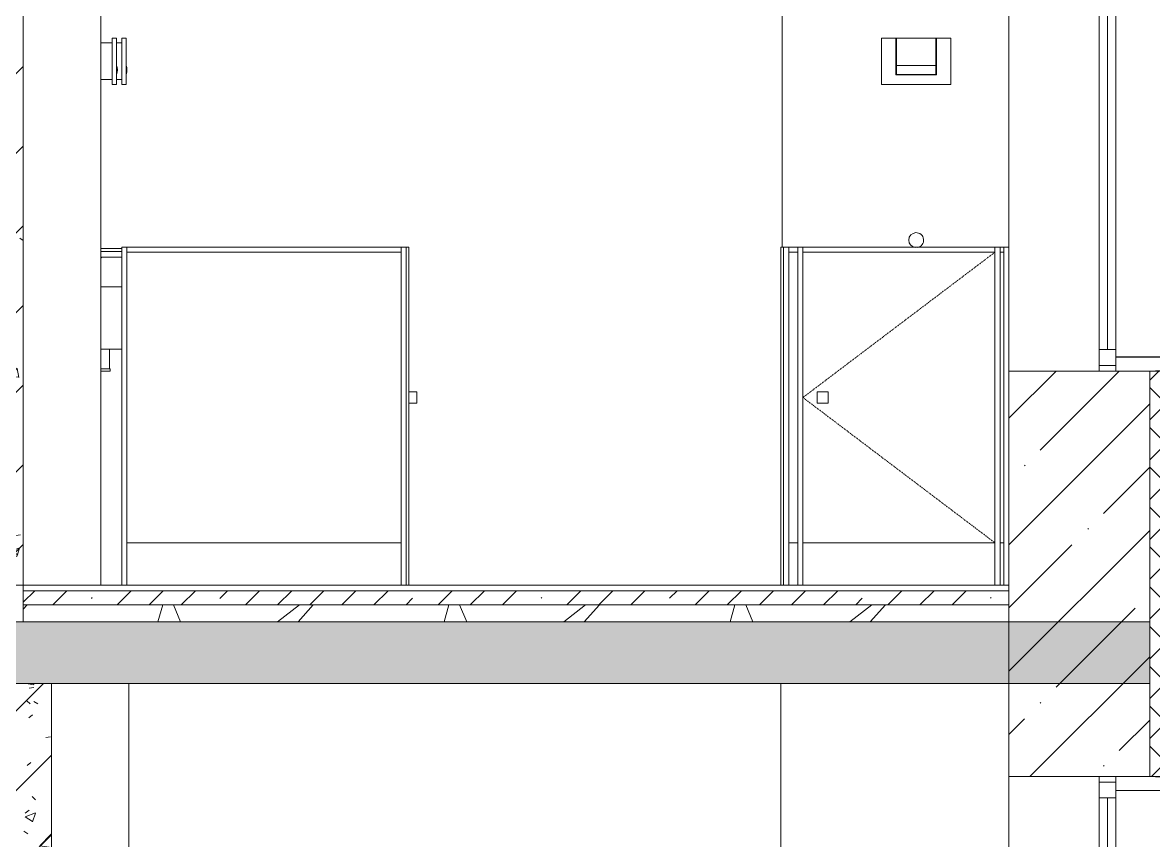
# Model space of a CAD drawing. Header units: millimetres. Extents: x -515342 to 330399, y -224905 to 507333.
# Drawn here: x 186083 to 190099, y 97175 to 100079 of the extents above; entities that cross this region are included whole.
import ezdxf

# ---------------------------------------------------------------- set-up
doc = ezdxf.new("R2010")
doc.units = ezdxf.units.MM
doc.linetypes.add('ASVP_Невидимые', pattern=[5, 3, -2])
doc.layers.get('0').update_dxf_attribs({"lineweight": 0})
for name, color, linetype, lineweight in [('_ Окна', 7, 'Continuous', 0), ('Витраж', 7, 'Continuous', 0), ('Линии', 7, 'Continuous', 0), ('Обобщенные модели', 7, 'Continuous', 0), ('Окна', 7, 'Continuous', 0), ('Отметки', 7, 'Continuous', 0), ('Панели витража', 7, 'Continuous', 0), ('Перекрытие', 7, 'Continuous', 0), ('Сантехника', 7, 'Continuous', 0), ('Стены внутренние', 7, 'Continuous', 0), ('Стены наружные', 7, 'Continuous', 0), ('Стены несущие', 7, 'Continuous', 0), ('Стены отделка', 7, 'Continuous', 0), ('Стены перегородки', 7, 'Continuous', 0)]:
    doc.layers.add(name, color=color, linetype=linetype, lineweight=lineweight)
pattern_1 = [(45, (136801.12, 95610.5), (-141.42136, 141.42136), [])]
pattern_2 = [(50, (136801.12, 95610.5), (364.368, -31.8783), [38.1, -419.1]), (355, (136801.12, 95610.5), (-70.4859, 382.1133), [30.48, -335.28]), (100.451, (136831.5, 95607.84), (293.885, 350.2334), [32.38, -356.18]), (46.184, (136801.12, 95712.1), (542.1585, -84.086), [57.15, -628.65]), (96.636, (136846.3, 95705.1), (474.805, 494.8554), [48.57, -534.27]), (351.184, (136801.1, 95712.1), (474.81, 494.85), [45.72, -502.92]), (21, (136851.92, 95686.7), (303.2285, -204.5305), [38.1, -419.1]), (326, (136851.92, 95686.7), (123.604, 368.376), [30.48, -335.28]), (71.451, (136877.2, 95669.65), (426.8341, 163.8427), [32.38, -356.18]), (37.5, (136801.12, 95610.49), (6.17665, 169.11015), [16.764, -314.452, 16.764, -323.596, -336.55]), (37.5, (136801.12, 95610.49), (6.17665, 169.11015), [-671.576, 16.764, -319.786]), (7.5, (136801.12, 95610.5), (133.6389, 200.3615), [16.764, -177.292, 16.764, -306.832, -128.27]), (7.5, (136801.12, 95610.5), (133.6389, 200.3615), [-517.652, 16.764, -111.506]), (327.5, (136687.84, 95610.49), (271.18182, -11.45836), [16.764, -110.236, 16.764, -379.476, -525.78]), (327.5, (136687.84, 95610.49), (271.18182, -11.45836), [-523.24, 16.764, -509.016]), (317.5, (136637.04, 95610.5), (296.2585, 50.8528), [16.764, -148.336, 16.764, -246.38, -373.38]), (317.5, (136637.04, 95610.5), (296.2585, 50.8528), [-428.244, 16.764, -356.616])]

# ---------------------------------------------------------------- blocks, each defined once
blk = doc.blocks.new('Окно_ПВХ_2Створки_1Фрамуга-верх - АР_Окно_ОП_1820_h_х11700_2ст1фр-в-9696407-О_АР_П_Разрез 1-1')
at = {"layer": '_ Окна'}
for p, q in [((101755, 2544), (101755, 2620)), ((101755, 2620), (101815, 2620)), ((101815, 2620), (101815, 2544)), ((101815, 2600), (101755, 2600)), ((101815, 2544), (101755, 2544)), ((101785, 2544), (101785, 2318)), ((101755, 2318), (101755, 2242)), ((101815, 2318), (101755, 2318)), ((101815, 2242), (101815, 2318)), ((101755, 2242), (101815, 2242)), ((101785, 2242), (101785, 836)), ((101755, 760), (101755, 836)), ((101755, 836), (101815, 836)), ((101815, 836), (101815, 760)), ((101815, 780), (101755, 780)), ((101815, 760), (101755, 760))]:
    blk.add_line(p, q, dxfattribs=at)
at = {"layer": 'Окна', "color": 253, "true_color": 0xaaaaaa}
for p, q in [((101755, 2544), (101755, 2620)), ((101755, 2620), (101815, 2620)), ((101815, 2620), (101815, 2544)), ((101755, 2544), (101755, 2318)), ((101815, 2318), (101815, 2544)), ((101755, 2242), (101755, 2318)), ((101815, 2318), (101815, 2242)), ((101755, 2242), (101755, 836)), ((101815, 836), (101815, 2242)), ((101755, 760), (101755, 836)), ((101815, 836), (101815, 760)), ((101815, 760), (101755, 760))]:
    blk.add_line(p, q, dxfattribs=at)
blk = doc.blocks.new('Прямоугольный импост - АР_Откос_Металлический_50х330 Коричневый Правый-V92-О_АР_П_Разрез 1-1')
at = {"layer": 'Витраж', "lineweight": 18}
for p, q in [((102145, 9370), (101955, 9370)), ((101955, 9370), (101955, 9369)), ((101955, 9369), (102144, 9369)), ((102144, 9369), (102144, 9321)), ((102145, 9320), (102145, 9370)), ((102144, 9321), (101815, 9321)), ((101815, 9320), (102145, 9320))]:
    blk.add_line(p, q, dxfattribs=at)
blk = doc.blocks.new('Прямоугольный импост - АР_Откос_Металлический_50х330 Белый Левый-V91-О_АР_П_Разрез 1-1')
at = {"layer": 'Витраж', "lineweight": 18}
for p, q in [((102145, 810), (101815, 810)), ((101815, 809), (102144, 809)), ((102144, 809), (102144, 761)), ((102145, 760), (102145, 810)), ((102144, 761), (101955, 761)), ((101955, 761), (101955, 760)), ((101955, 760), (102145, 760))]:
    blk.add_line(p, q, dxfattribs=at)
blk = doc.blocks.new('СД_Люблино_Фасады_rvt-1-О_АР_П_Разрез 1-1')
at = {"layer": 'Стены внутренние'}
h = blk.add_hatch(dxfattribs=at)
h.set_pattern_fill('FP_1', color=256, style=0, pattern_type=2)
h.set_pattern_definition([(45, (48650.6, 7579.1), (-224.5064, 224.5064), []), (45, (48875.1, 7579.1), (-224.5064, 224.5064), [396.875, -79.375, 3.353, -76.022])])
h.paths.add_polyline_path([(101581.7, -3570), (101935, -3570), (101935, 760), (101435, 760), (101435, -3570)])
h.paths.add_polyline_path([(101435, 2620), (101935, 2620), (101935, 4160), (101435, 4160), (101435, 3450.6)])
h.paths.add_polyline_path([(101435, 6020), (101935, 6020), (101935, 7510), (101435, 7510), (101435, 6404.6)])
h.paths.add_polyline_path([(101435, 9370), (101935, 9370), (101935, 10810), (101435, 10810), (101435, 10097.1)])
h.paths.add_polyline_path([(101435, 12670), (101935, 12670), (101935, 13840), (101435, 13840), (101435, 13051.1)])
at = {"layer": 'Стены наружные'}
h = blk.add_hatch(dxfattribs=at)
h.set_pattern_fill('FP_4', color=256, style=0, pattern_type=2)
h.set_pattern_definition([(45, (48650.59, 7579.1), (-70.71068, 70.71068), []), (135, (48650.59, 7579.1), (-70.71068, -70.71068), [])])
h.paths.add_polyline_path([(101996.1, 200), (102035, 200), (102035, 760), (101935, 760), (101935, 200)])
h.paths.add_polyline_path([(102035, 2620), (102035, 4160), (101935, 4160), (101935, 2620)])
h.paths.add_polyline_path([(102035, 6020), (102035, 7510), (101935, 7510), (101935, 6020)])
h.paths.add_polyline_path([(102035, 9370), (102035, 10810), (101935, 10810), (101935, 9370)])
h.paths.add_polyline_path([(101935, 12670), (102035, 12670), (102035, 14250), (101935, 14250), (101935, 13051.1)])
at = {"layer": 'Стены внутренние'}
for p, q in [((101435, 10810), (101435, 12670)), ((101435, 7510), (101435, 9370))]:
    blk.add_line(p, q, dxfattribs=at)
at = {"layer": 'Стены несущие'}
for p, q in [((101435, 10810), (101435, 9370)), ((101755, 10810), (101435, 10810)), ((101935, 10810), (101815, 10810)), ((101935, 9370), (101935, 10810)), ((101935, 10810), (101935, 9370)), ((101435, 9370), (101755, 9370)), ((101815, 9370), (101935, 9370))]:
    blk.add_line(p, q, dxfattribs=at)
at = {"layer": 'Стены отделка', "lineweight": 9}
for p, q in [((102035, 10810), (101935, 10810)), ((101935, 9370), (102035, 9370))]:
    blk.add_line(p, q, dxfattribs=at)
at = {"layer": 'Витраж', "lineweight": 9}
for name, p in [('Прямоугольный импост - АР_Откос_Металлический_50х330 Белый Левый-V91-О_АР_П_Разрез 1-1', (0, 10050)), ('Прямоугольный импост - АР_Откос_Металлический_50х330 Коричневый Правый-V92-О_АР_П_Разрез 1-1', (0, 0))]:
    blk.add_blockref(name, p, dxfattribs=at)
at = {"layer": 'Окна', "lineweight": 9}
for p in [(0, 10050), (0, 6750)]:
    blk.add_blockref('Окно_ПВХ_2Створки_1Фрамуга-верх - АР_Окно_ОП_1820_h_х11700_2ст1фр-в-9696407-О_АР_П_Разрез 1-1', p, dxfattribs=at)
blk = doc.blocks.new('Прямоугольный импост - ASVP_ПерегородкаСантехническая_Профиль_18х19мм-9051963-О_АР_П_Разрез 1-1')
at = {"layer": 'Витраж'}
for p, q in [((99295, 7950), (99304.5, 7950)), ((99304.5, 7950), (99304.5, 6750))]:
    blk.add_line(p, q, dxfattribs=at)
blk = doc.blocks.new('ASVP_ПерегородкаСантехническая_Дверь - ASVP_ДверьСантехническая_Л-8882368-О_АР_П_Разрез 1-1')
at = {"layer": 'Панели витража'}
for p, q in [((99333, 7436), (99304.5, 7436)), ((99333, 7436), (99333, 7396)), ((99333, 7396), (99304.5, 7396))]:
    blk.add_line(p, q, dxfattribs=at)
blk = doc.blocks.new('ВК_01_Инсталляция с унитазом Geberit - 400_74_Geberit_Duofix_H112_Sigma_12_cm_ready_for_support_handles-V198-О_АР_П_Разрез 1-1')
at = {"layer": 'Сантехника', "lineweight": 18}
for p, q in [((98266.6, 11975), (98285, 11975)), ((98285, 11828), (98285, 11992)), ((98300, 11992), (98285, 11992)), ((98300, 11992), (98300, 11828)), ((98285, 11845), (98266.6, 11845)), ((98300, 11828), (98285, 11828)), ((98241.5, 10888.1), (98241.5, 10818)), ((98210, 10818), (98243.5, 10818)), ((98243.5, 10810), (98210, 10810)), ((98243.5, 10818), (98243.5, 10810))]:
    blk.add_line(p, q, dxfattribs=at)
blk.add_arc((98257.4, 11879.3), 45.6, 339.0894, 20.9106, dxfattribs=at)
blk = doc.blocks.new('ВК_01_Инсталляция с унитазом Geberit - 400_74_Geberit_Duofix_H112_Sigma_12_cm_ready_for_support_handles-V199-О_АР_П_Разрез 1-1')
at = {"layer": 'Обобщенные модели'}
blk.add_arc((98216.7, 11208.1), 6.58, 114.4667, 180, dxfattribs=at)
blk = doc.blocks.new('ВК_01_Инсталляция с унитазом Geberit - 400_74_Geberit_Duofix_H112_Sigma_12_cm_ready_for_support_handles-V200-О_АР_П_Разрез 1-1')
at = {"layer": 'Обобщенные модели'}
for p, q in [((98210.1, 11208.1), (98210.1, 10888.1)), ((98285, 11214.1), (98214, 11214.1)), ((98210.1, 11109.1), (98285, 11109.1)), ((98210.1, 10888.1), (98285, 10888.1))]:
    blk.add_line(p, q, dxfattribs=at)
blk.add_arc((98216.7, 11208.1), 6.58, 114.4667, 180, dxfattribs=at)
at = {"layer": 'Сантехника', "lineweight": 18}
for p, q in [((98210, 11975), (98251, 11975)), ((98251, 11828), (98251, 11992)), ((98266, 11992), (98251, 11992)), ((98266, 11992), (98266, 11828)), ((98251, 11845), (98210, 11845)), ((98266, 11828), (98251, 11828)), ((98285, 11245), (98210, 11245)), ((98210, 11235), (98285, 11235))]:
    blk.add_line(p, q, dxfattribs=at)
blk.add_arc((98223.4, 11879.3), 45.6, 339.0894, 20.9106, dxfattribs=at)
blk = doc.blocks.new('ASVP_ПерегородкаСантехническая_Панель - ASVP_ПанельСантехническая_ЛДСП16мм-V201-О_АР_П_Разрез 1-1')
at = {"layer": 'Панели витража'}
for p, q in [((98303, 11250), (99277, 11250)), ((98303, 11250), (98303, 11232)), ((99277, 11232), (99277, 11250)), ((99277, 11232), (98303, 11232)), ((99277, 10200), (98303, 10200))]:
    blk.add_line(p, q, dxfattribs=at)
blk = doc.blocks.new('Прямоугольный импост - ASVP_ПерегородкаСантехническая_Профиль_18х19мм-8833908-О_АР_П_Разрез 1-1')
at = {"layer": 'Витраж'}
for p, q in [((99277, 7950), (99295, 7950)), ((99277, 7950), (99277, 6750)), ((99295, 6750), (99295, 7950))]:
    blk.add_line(p, q, dxfattribs=at)
blk = doc.blocks.new('Прямоугольный импост - ASVP_ПерегородкаСантехническая_Профиль_18х19мм-8833909-О_АР_П_Разрез 1-1')
at = {"layer": 'Витраж'}
for p, q in [((98285, 7950), (98303, 7950)), ((98285, 7950), (98285, 6750)), ((98303, 6750), (98303, 7950))]:
    blk.add_line(p, q, dxfattribs=at)
blk = doc.blocks.new('ASVP_ПерегородкаСантехническая_Панель - ASVP_ПанельСантехническая_ЛДСП16мм-9055778-О_АР_П_Разрез 1-1')
at = {"layer": 'Панели витража'}
for p, q in [((101403.5, 7950), (101417, 7950)), ((101403.5, 7950), (101403.5, 7932)), ((101417, 7932), (101403.5, 7932)), ((101417, 7950), (101417, 7932)), ((101417, 6900), (101403.5, 6900))]:
    blk.add_line(p, q, dxfattribs=at)
blk = doc.blocks.new('Прямоугольный импост - ASVP_ПерегородкаСантехническая_Профиль_18х19мм-V190-О_АР_П_Разрез 1-1')
at = {"layer": 'Витраж'}
for p, q in [((100635, 7950), (100653, 7950)), ((100635, 7950), (100635, 6750)), ((100653, 7950), (100653, 6750))]:
    blk.add_line(p, q, dxfattribs=at)
blk = doc.blocks.new('Прямоугольный импост - ASVP_ПерегородкаСантехническая_Профиль_18х19мм-9051964-О_АР_П_Разрез 1-1')
at = {"layer": 'Витраж'}
for p, q in [((101417, 7950), (101435, 7950)), ((101417, 6750), (101417, 7950))]:
    blk.add_line(p, q, dxfattribs=at)
blk = doc.blocks.new('ASVP_ПерегородкаСантехническая_Панель - ASVP_ПанельСантехническая_ЛДСП16мм-10231037-О_АР_П_Разрез 1-1')
at = {"layer": 'Панели витража'}
for p, q in [((100653, 7950), (100685.5, 7950)), ((100653, 7950), (100653, 7932)), ((100685.5, 7932), (100653, 7932)), ((100685.5, 7950), (100685.5, 7932)), ((100685.5, 6900), (100653, 6900))]:
    blk.add_line(p, q, dxfattribs=at)
blk = doc.blocks.new('Прямоугольный импост - ASVP_ПерегородкаСантехническая_Профиль_18х19мм-8960592-О_АР_П_Разрез 1-1')
at = {"layer": 'Витраж'}
for p, q in [((100685.5, 7950), (100703.5, 7950)), ((100685.5, 7950), (100685.5, 6750)), ((100703.5, 7950), (100703.5, 6750))]:
    blk.add_line(p, q, dxfattribs=at)
blk = doc.blocks.new('ASVP_ПерегородкаСантехническая_Дверь - ASVP_ДверьСантехническая_Л-V191-О_АР_П_Разрез 1-1')
at = {"layer": 'Панели витража'}
for p, q in [((100703.5, 7950), (101385.5, 7950)), ((100703.5, 7950), (100703.5, 7932)), ((101385.5, 7932), (100703.5, 7932)), ((101385.5, 7932), (101385.5, 7950)), ((100793.5, 7436), (100753.5, 7436)), ((100753.5, 7436), (100753.5, 7396)), ((100793.5, 7396), (100793.5, 7436)), ((100753.5, 7396), (100793.5, 7396)), ((101385.5, 6900), (100703.5, 6900))]:
    blk.add_line(p, q, dxfattribs=at)
at = {"layer": 'Панели витража', "linetype": 'ASVP_Невидимые'}
for p, q in [((101385.5, 7932), (100703.5, 7416)), ((100703.5, 7416), (101385.5, 6900))]:
    blk.add_line(p, q, dxfattribs=at)
blk = doc.blocks.new('Прямоугольный импост - ASVP_ПерегородкаСантехническая_Профиль_18х19мм-V192-О_АР_П_Разрез 1-1')
at = {"layer": 'Витраж'}
for p, q in [((100625.5, 7950), (100635, 7950)), ((100625.5, 6750), (100625.5, 7950))]:
    blk.add_line(p, q, dxfattribs=at)
blk = doc.blocks.new('ВК_01_Инсталляция с унитазом Geberit - 400_74_Geberit_Duofix_H112_Sigma_12_cm_ready_for_support_handles-10223158-О_АР_П_Разрез 1-1')
at = {"layer": 'Сантехника', "lineweight": 18}
for p, q in [((101228.7, 8692), (100982.7, 8692)), ((100982.7, 8692), (100982.7, 8528)), ((101034, 8561.5), (101034, 8691.7)), ((101034, 8691.7), (101035.5, 8691.7)), ((101035.5, 8691.7), (101035.5, 8595.5)), ((101176, 8595.5), (101176, 8691.7)), ((101176, 8691.7), (101177.5, 8691.7)), ((101177.5, 8691.7), (101177.5, 8561.5)), ((101228.7, 8528), (101228.7, 8692)), ((101035.5, 8595.5), (101176, 8595.5)), ((101035.5, 8563), (101035.5, 8595.5)), ((101176, 8595.5), (101176, 8563)), ((101177.5, 8561.5), (101034, 8561.5)), ((101176, 8563), (101035.5, 8563)), ((100982.7, 8528), (101228.7, 8528))]:
    blk.add_line(p, q, dxfattribs=at)
at = {"layer": 'Сантехника'}
for start, end in [(278.6966, 180), (180, 261.3034)]:
    blk.add_arc((101105.7, 7975), 26.5, start, end, dxfattribs=at)

msp = doc.modelspace()

# ---------------------------------------------------------------- hatches: boundary and pattern name
at = {"layer": 'Перекрытие'}
h = msp.add_hatch(dxfattribs=at)
h.set_pattern_fill('FP_19', color=256, style=0, pattern_type=2)
h.set_pattern_definition([(45, (136801.12, 95610.5), (-114.04925, 114.04925), []), (45, (136915.17, 95610.5), (-114.04925, 114.04925), [201.613, -40.323, 3.353, -36.97])])
h.paths.add_polyline_path([(188903.4654, 98011.3929), (189585.5296, 98011.3929), (189585.5296, 98061.3929), (186085.5296, 98061.3929), (186085.5296, 98011.3929), (188489.0822, 98011.3929)])
h = msp.add_hatch(dxfattribs=at)
h.set_pattern_fill('FP_23', color=256, style=0, pattern_type=2)
h.set_pattern_definition([(228.013, (137532.64, 96626.49), (-8127.96659, -9144.02968), [136.689, -13532.193]), (184.97, (137441.203, 96524.893), (12191.995474, 1016.05502), [234.562, -23221.62]), (132.51, (137207.52, 96504.57), (10159.91241, -11176.07977), [165.393, -16373.889]), (267.274, (136811.283, 96250.573), (1015.889526, 20320.005773), [213.602, -21146.575]), (292.834, (136801.123, 96037.213), (-5080.074175, 12191.970117), [209.453, -20735.923]), (357.274, (136882.403, 95844.173), (-20320.005773, 1015.889526), [213.602, -21146.575]), (37.694, (137095.763, 95834.013), (-13208.042725, -10159.944606), [282.477, -27965.247]), (72.255, (137319.283, 96006.733), (7112.12749, 22351.9589), [266.688, -26402.102]), (121.43, (137400.563, 96260.733), (-8128.10005, 13207.93827), [214.325, -21218.218]), (175.236, (137288.8, 96443.61), (11175.99406, -1016.06972), [244.685, -11989.575]), (222.397, (137044.963, 96463.933), (-12192.085586, -11175.907293), [316.431, -31326.709]), (138.814, (137817.12, 96240.41), (-7111.99222, 6096.00977), [108.002, -10692.226]), (171.469, (137735.843, 96311.533), (13207.991535, -2032.054043), [205.473, -20341.855]), (225, (137532.64, 96342), (1e-13, -1016.001), [143.684, -1293.157]), (203.199, (137461.52, 96463.93), (5079.98556, 2032.0367), [77.377, -7660.249]), (291.801, (137390.4, 96433.45), (-1015.9787, 3048.0072), [109.426, -5361.901]), (30.964, (137431.04, 96331.85), (3047.9913, 2032.0134), [177.728, -5746.519]), (161.565, (137583.44, 96423.3), (2031.999, -1016.0024), [128.515, -3084.36]), (16.39, (136801.12, 96433.453), (10159.97517, 3048.081194), [180.035, -17823.531]), (70.346, (136973.84, 96484.25), (-4064.03389, -11175.98797), [151.04, -14952.887]), (293.199, (137583.44, 96626.49), (-2032.0367, 5079.98556), [154.752, -7582.873]), (343.61, (137644.4, 96484.253), (-10159.97517, 3048.081194), [180.035, -17823.531]), (339.444, (136801.12, 95803.53), (-5080.00148, 2031.99615), [173.614, -8507.094]), (294.775, (136963.68, 95742.57), (-5079.97321, 11176.01259), [145.469, -14401.437]), (66.801, (137593.6, 95610.49), (2032.0367, 5079.98556), [154.752, -7582.873]), (17.354, (137654.56, 95752.73), (-13208.00149, -4063.99474), [170.313, -16860.951]), (69.444, (137095.76, 95610.49), (-2031.99615, -5080.00148), [86.807, -8593.901]), (101.31, (137532.64, 95610.5), (-1016.0048, 4063.99894), [51.806, -5128.797]), (165.964, (137522.48, 95661.3), (3048.0036, -1015.9877), [209.453, -3979.621]), (186.009, (137319.28, 95712.093), (10159.99987, 1015.999794), [194.107, -19216.546]), (303.69, (137431.04, 96240.4), (-1015.9976, 2032.0017), [146.53, -3516.71]), (353.157, (137512.323, 96118.493), (17271.99206, -2032.068835), [255.823, -25326.404]), (60.945, (137766.32, 96088.01), (-4064.04974, -7111.97225), [104.603, -10355.757]), (90, (137817.1, 96179.5), (-1016, 1016), [60.96, -955.04]), (120.256, (137298.96, 95742.57), (4063.94492, -7112.03103), [141.147, -13973.576]), (48.013, (137227.84, 95864.49), (8127.96659, 9144.02968), [273.377, -13395.505]), (0, (137410.7, 96067.7), (1016, 1016), [264.16, -751.84]), (325.305, (137674.88, 96067.69), (-10160.01873, 7111.97318), [160.644, -15903.726]), (254.055, (137806.96, 95976.25), (-1015.97128, -4064.0072), [147.932, -7248.66]), (207.646, (137766.323, 95834.013), (-19303.995784, -10160.00796), [240.858, -23844.986]), (175.426, (137552.963, 95722.253), (-13207.99929, 1016.017778), [254.812, -25226.339])])
h.paths.add_polyline_path([(188903.4654, 97951.3929), (189585.5296, 97951.3929), (189585.5296, 98011.3929), (186085.5296, 98011.3929), (186085.5296, 97951.3929), (188489.0822, 97951.3929)])
h = msp.add_hatch(dxfattribs=at)
h.set_pattern_fill('FP_1', color=256, style=0, pattern_type=2)
h.set_pattern_definition([(45, (136801.12, 95610.5), (-224.5064, 224.5064), []), (45, (137025.63, 95610.5), (-224.5064, 224.5064), [396.875, -79.375, 3.353, -76.022])])
h.paths.add_polyline_path([(190085.5296, 97731.3929), (190085.5296, 97951.3929), (141000.5296, 97951.3929), (141000.5296, 97731.3929), (189732.2317, 97731.3929)])
h.paths.add_polyline_path([(88622.7373, 97731.3929), (137020.5296, 97731.3929), (137020.5296, 97951.3929), (87845.5296, 97951.3929), (87845.5296, 97731.3929)])
at = {"layer": 'Стены внутренние'}
h = msp.add_hatch(dxfattribs=at)
h.set_pattern_fill('FP_2', color=256, style=0, pattern_type=2)
h.set_pattern_definition(pattern_1)
h.paths.add_polyline_path([(185935.5296, 97951.3929), (186085.5296, 97951.3929), (186085.5296, 101317.7385), (185935.5296, 101317.7385), (185935.5296, 98866.9812)])
h = msp.add_hatch(dxfattribs=at)
h.set_pattern_fill('FP_3', color=256, style=0, pattern_type=2)
h.set_pattern_definition(pattern_2)
h.paths.add_polyline_path([(185935.5296, 97951.3929), (186085.5296, 97951.3929), (186085.5296, 101317.7385), (185935.5296, 101317.7385), (185935.5296, 98866.9812)])
h = msp.add_hatch(dxfattribs=at)
h.set_pattern_fill('FP_2', color=256, style=0, pattern_type=2)
h.set_pattern_definition(pattern_1)
h.paths.add_polyline_path([(186035.5296, 94651.3929), (186185.5296, 94651.3929), (186185.5296, 97731.3929), (186035.5296, 97731.3929), (186035.5296, 95174.4794)])
h = msp.add_hatch(dxfattribs=at)
h.set_pattern_fill('FP_3', color=256, style=0, pattern_type=2)
h.set_pattern_definition(pattern_2)
h.paths.add_polyline_path([(186035.5296, 94651.3929), (186185.5296, 94651.3929), (186185.5296, 97731.3929), (186035.5296, 97731.3929), (186035.5296, 95174.4794)])

# ---------------------------------------------------------------- linework, layer by layer
at = {"layer": 'Линии'}
msp.add_line((143960.5296, 98081.3929), (189585.5296, 98081.3929), dxfattribs=at)
at = {"layer": 'Отметки'}
for p, q in [((189672.515, 98841.3929), (189954.0878, 98841.3929)), ((189954.0878, 98841.3929), (190953.001, 98841.3929)), ((189687.5992, 97401.3929), (190111.6345, 97401.3929))]:
    msp.add_line(p, q, dxfattribs=at)
at = {"layer": 'Перекрытие'}
for p, q in [((189585.5296, 98081.3929), (186085.5296, 98081.3929)), ((186085.5296, 98061.3929), (186085.5296, 97951.3929)), ((189585.5296, 98061.3929), (186085.5296, 98061.3929)), ((189585.5296, 98061.3929), (189585.5296, 98081.3929)), ((189585.5296, 97951.3929), (189585.5296, 98061.3929)), ((189585.5296, 98011.3929), (186085.5296, 98011.3929)), ((190085.5296, 97951.3929), (143805.5296, 97951.3929)), ((190085.5296, 97731.3929), (190085.5296, 97951.3929)), ((143805.5296, 97731.3929), (190085.5296, 97731.3929))]:
    msp.add_line(p, q, dxfattribs=at)
at = {"layer": 'Стены внутренние'}
for p, q in [((186360.5296, 101061.3929), (186360.5296, 98081.3929)), ((188780.5296, 101061.3929), (188780.5296, 99281.3929)), ((186460.5296, 97731.3929), (186460.5296, 94781.3929)), ((188776.0296, 97731.3929), (188776.0296, 95981.3929))]:
    msp.add_line(p, q, dxfattribs=at)
at = {"layer": 'Стены перегородки'}
for p, q in [((186085.5296, 98061.3929), (186085.5296, 101317.7385)), ((186185.5296, 94761.3929), (186185.5296, 97731.3929))]:
    msp.add_line(p, q, dxfattribs=at)

# ---------------------------------------------------------------- block references
msp.add_blockref('СД_Люблино_Фасады_rvt-1-О_АР_П_Разрез 1-1', (88150.5296, 88031.3929))
at = {"layer": 'Витраж'}
for name, p in [('Прямоугольный импост - ASVP_ПерегородкаСантехническая_Профиль_18х19мм-8833909-О_АР_П_Разрез 1-1', (88150.5296, 91331.3929)), ('Прямоугольный импост - ASVP_ПерегородкаСантехническая_Профиль_18х19мм-8833908-О_АР_П_Разрез 1-1', (88150.5296, 91331.3929)), ('Прямоугольный импост - ASVP_ПерегородкаСантехническая_Профиль_18х19мм-9051963-О_АР_П_Разрез 1-1', (88150.5296, 91331.3929)), ('Прямоугольный импост - ASVP_ПерегородкаСантехническая_Профиль_18х19мм-V192-О_АР_П_Разрез 1-1', (88150.5296, 91331.3929)), ('Прямоугольный импост - ASVP_ПерегородкаСантехническая_Профиль_18х19мм-V190-О_АР_П_Разрез 1-1', (88150.5296, 91331.3929)), ('Прямоугольный импост - ASVP_ПерегородкаСантехническая_Профиль_18х19мм-8960592-О_АР_П_Разрез 1-1', (88150.5296, 91331.3929)), ('Прямоугольный импост - ASVP_ПерегородкаСантехническая_Профиль_18х19мм-8960592-О_АР_П_Разрез 1-1', (88850.5296, 91331.3929)), ('Прямоугольный импост - ASVP_ПерегородкаСантехническая_Профиль_18х19мм-9051964-О_АР_П_Разрез 1-1', (88150.5296, 91331.3929))]:
    msp.add_blockref(name, p, dxfattribs=at)
at = {"layer": 'Панели витража'}
for name, p in [('ASVP_ПерегородкаСантехническая_Панель - ASVP_ПанельСантехническая_ЛДСП16мм-V201-О_АР_П_Разрез 1-1', (88150.5296, 88031.3929)), ('ASVP_ПерегородкаСантехническая_Панель - ASVP_ПанельСантехническая_ЛДСП16мм-10231037-О_АР_П_Разрез 1-1', (88150.5296, 91331.3929)), ('ASVP_ПерегородкаСантехническая_Дверь - ASVP_ДверьСантехническая_Л-V191-О_АР_П_Разрез 1-1', (88150.5296, 91331.3929)), ('ASVP_ПерегородкаСантехническая_Панель - ASVP_ПанельСантехническая_ЛДСП16мм-9055778-О_АР_П_Разрез 1-1', (88150.5296, 91331.3929)), ('ASVP_ПерегородкаСантехническая_Дверь - ASVP_ДверьСантехническая_Л-8882368-О_АР_П_Разрез 1-1', (88150.5296, 91331.3929))]:
    msp.add_blockref(name, p, dxfattribs=at)
at = {"layer": 'Сантехника'}
for name, p in [('ВК_01_Инсталляция с унитазом Geberit - 400_74_Geberit_Duofix_H112_Sigma_12_cm_ready_for_support_handles-V198-О_АР_П_Разрез 1-1', (88150.5296, 88031.3929)), ('ВК_01_Инсталляция с унитазом Geberit - 400_74_Geberit_Duofix_H112_Sigma_12_cm_ready_for_support_handles-V200-О_АР_П_Разрез 1-1', (88150.5296, 88031.3929)), ('ВК_01_Инсталляция с унитазом Geberit - 400_74_Geberit_Duofix_H112_Sigma_12_cm_ready_for_support_handles-10223158-О_АР_П_Разрез 1-1', (88150.5296, 91331.3929)), ('ВК_01_Инсталляция с унитазом Geberit - 400_74_Geberit_Duofix_H112_Sigma_12_cm_ready_for_support_handles-V199-О_АР_П_Разрез 1-1', (88150.5296, 88031.3929)), ('ВК_01_Инсталляция с унитазом Geberit - 400_74_Geberit_Duofix_H112_Sigma_12_cm_ready_for_support_handles-V199-О_АР_П_Разрез 1-1', (88150.5296, 88031.3929)), ('ВК_01_Инсталляция с унитазом Geberit - 400_74_Geberit_Duofix_H112_Sigma_12_cm_ready_for_support_handles-V199-О_АР_П_Разрез 1-1', (88150.5296, 88031.3929)), ('ВК_01_Инсталляция с унитазом Geberit - 400_74_Geberit_Duofix_H112_Sigma_12_cm_ready_for_support_handles-V199-О_АР_П_Разрез 1-1', (88150.5296, 88031.3929))]:
    msp.add_blockref(name, p, dxfattribs=at)

doc.saveas('drawing.dxf')
